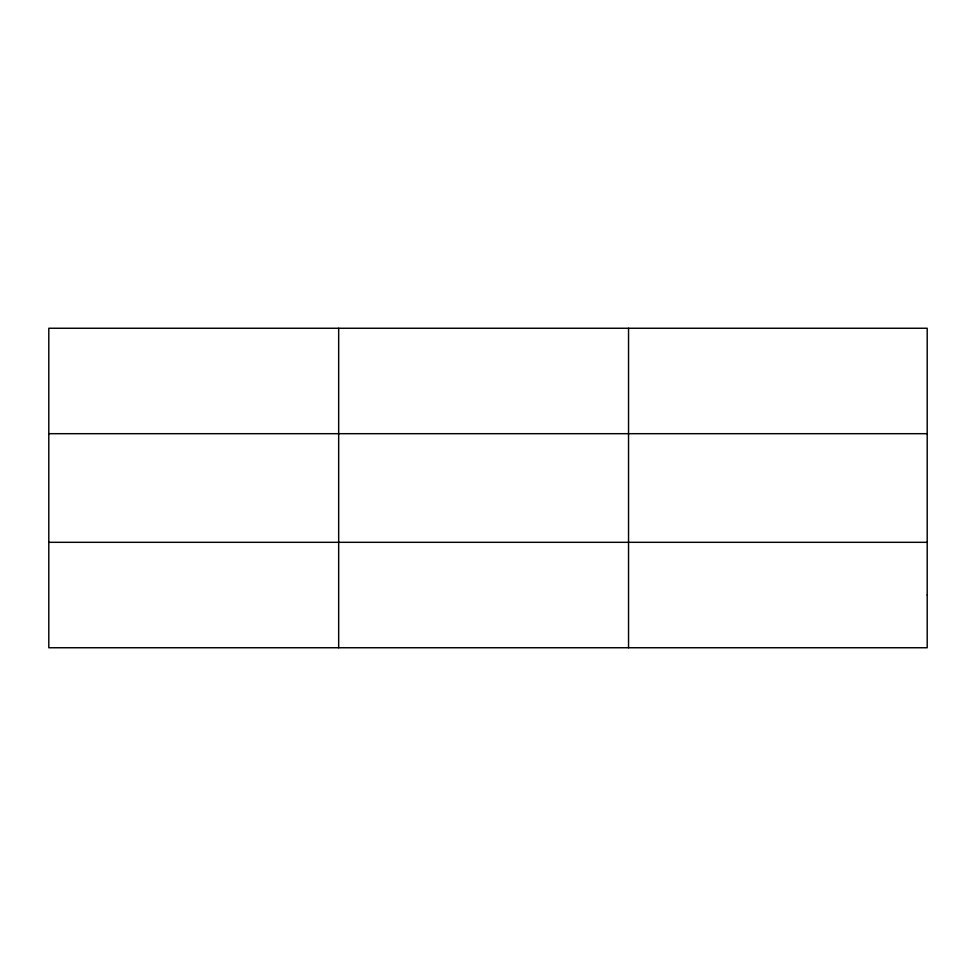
<?xml version="1.0" encoding="UTF-8"?>
<svg xmlns="http://www.w3.org/2000/svg" width="976" height="976" viewBox="0 0 976 976"><rect width="100%" height="100%" fill="white"/><g stroke="black" fill="none" stroke-linecap="round" stroke-linejoin="round"><path stroke-width="1.46" d="M338.672 328.253L338.672 647.747M628.544 328.253L628.544 647.747M48.8 433.686L927.2 433.686M48.8 542.314L927.2 542.314M927.2 595.031L927.2 647.747L48.8 647.747L48.8 328.253L927.2 328.253L927.2 595.031"/></g></svg>
